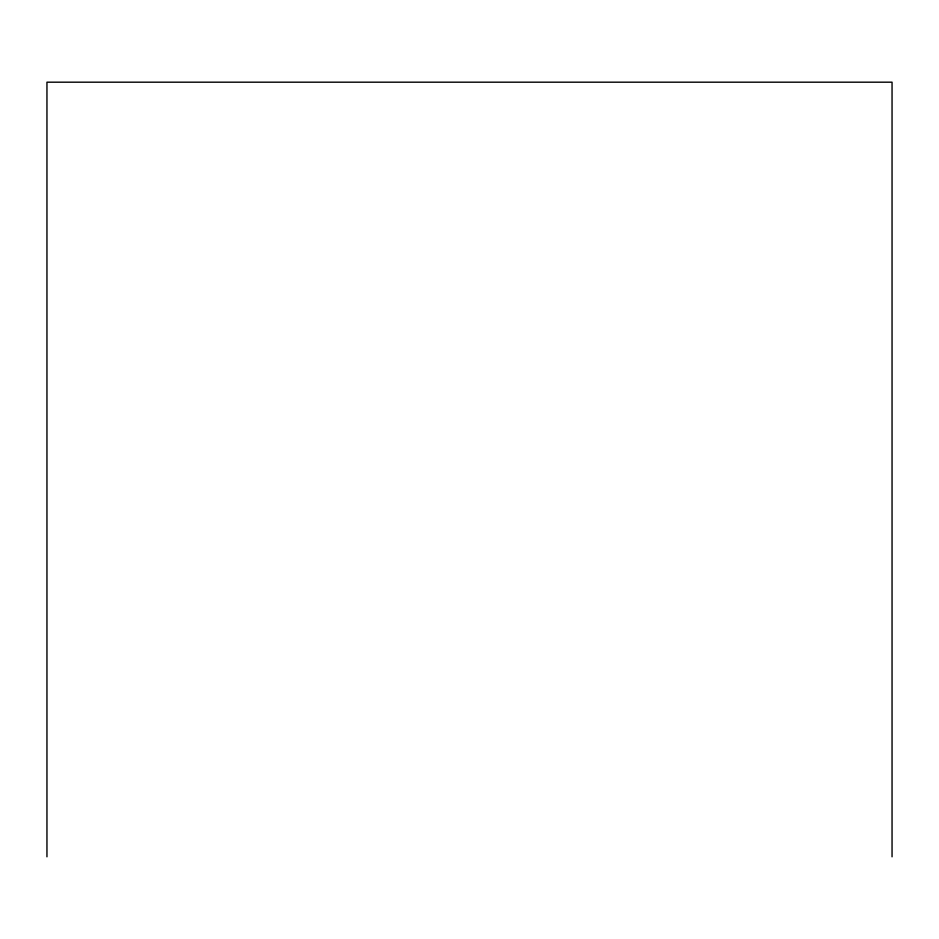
<?xml version="1.0" encoding="UTF-8"?>
<svg xmlns="http://www.w3.org/2000/svg" width="939" height="939" viewBox="0 0 939 939"><rect width="100%" height="100%" fill="white"/><g stroke="black" fill="none" stroke-linecap="round" stroke-linejoin="round"><path stroke-width="1.41" d="M892.05 856.814L892.05 82.186L46.95 82.186L46.95 856.814"/></g></svg>
